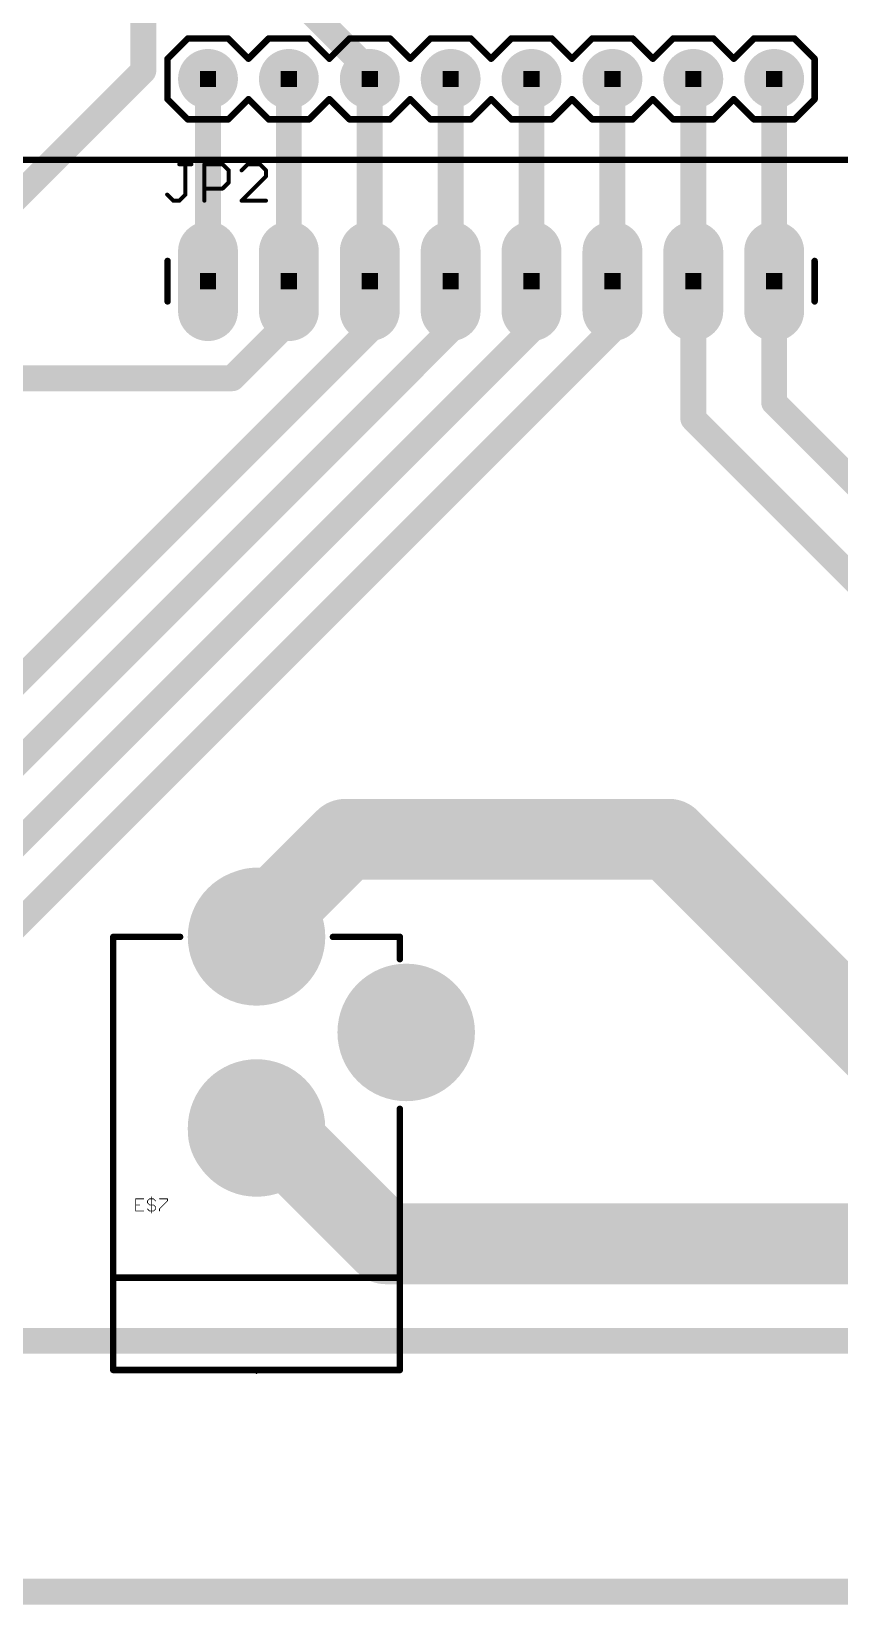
# Model space of a CAD drawing. Extents: x -209 to 66, y -44 to 97.
# Drawn here: x -98.51 to -73.13, y -44.09 to 5.3 of the extents above; entities that cross this region are included whole.
import ezdxf

# ---------------------------------------------------------------- set-up
doc = ezdxf.new("R2010")
doc.units = 0
for name, color, linetype in [('1', 22, 'CONTINUOUS'), ('17', 82, 'CONTINUOUS'), ('20', 7, 'CONTINUOUS'), ('21', 253, 'CONTINUOUS'), ('22', 253, 'CONTINUOUS'), ('23', 7, 'CONTINUOUS'), ('25', 253, 'CONTINUOUS'), ('51', 253, 'CONTINUOUS'), ('52', 253, 'CONTINUOUS')]:
    doc.layers.add(name, color=color, linetype=linetype)

# ---------------------------------------------------------------- blocks, each defined once
blk = doc.blocks.new('ROUNDP')
at = {"const_width": 0.5}
blk.add_lwpolyline([(0, -0.25, 1), (0, 0.25, 1), (0, -0.25)], format="xyb", dxfattribs=at)
blk = doc.blocks.new('RECT')
blk.add_solid([(-0.5, -0.5), (0.5, -0.5), (-0.5, 0.5), (0.5, 0.5)])
blk = doc.blocks.new('LONGP100')
at = {"const_width": 1}
blk.add_lwpolyline([(-0.5, 0), (0.5, 0)], dxfattribs=at)
at = {"const_width": 0.5}
for points in [[(-0.5, 0.25, 1), (-0.5, -0.25)], [(0.5, -0.25, 1), (0.5, 0.25)]]:
    blk.add_lwpolyline(points, format="xyb", dxfattribs=at)

msp = doc.modelspace()

# ---------------------------------------------------------------- linework, layer by layer
at = {"layer": '1'}
for points, const_width in [([(-94.996, 4.064), (-94.996, 6.35)], 0.8128), ([(-87.63, 3.81), (-90.17, 6.35)], 0.8128), ([(-101.6, -2.54), (-94.996, 4.064)], 0.8128), ([(-90.424, 3.81), (-90.424, 4.064)], 1.27), ([(-92.964, 3.556), (-92.964, 3.81)], 1.27), ([(-92.964, 3.556), (-92.964, -2.54)], 0.8128), ([(-90.424, 3.81), (-90.424, -2.54)], 0.8128), ([(-87.884, 3.81), (-87.884, 3.556)], 1.27), ([(-87.884, 3.556), (-87.884, -2.54)], 0.8128), ([(-85.344, 3.81), (-85.344, 3.556)], 1.27), ([(-85.344, 3.556), (-85.344, -2.54)], 0.8128), ([(-82.804, 3.81), (-82.804, 3.556)], 1.27), ([(-82.804, 3.556), (-82.804, -2.54)], 0.8128), ([(-80.264, 3.81), (-80.264, 3.556)], 1.27), ([(-80.264, 3.556), (-80.264, -2.54)], 0.8128), ([(-77.724, 3.81), (-77.724, 3.556)], 1.27), ([(-77.724, 3.556), (-77.724, -2.54)], 0.8128), ([(-75.184, 3.81), (-75.184, 3.556)], 1.27), ([(-75.184, 3.556), (-75.184, -2.286)], 0.8128), ([(-92.964, -2.54), (-92.964, -2.794)], 1.27), ([(-90.424, -2.54), (-90.424, -2.794)], 1.27), ([(-87.884, -2.54), (-87.884, -2.794)], 1.27), ([(-85.344, -2.54), (-85.344, -2.794)], 1.27), ([(-82.804, -2.54), (-82.804, -2.794)], 1.27), ([(-80.264, -2.54), (-80.264, -2.794)], 1.27), ([(-77.724, -2.54), (-77.724, -2.794)], 1.27), ([(-75.184, -2.54), (-75.184, -2.286)], 1.27), ([(-90.424, -3.81), (-90.424, -2.54)], 0.8128), ([(-87.63, -2.54), (-87.884, -2.54)], 0.8128), ([(-77.724, -2.54), (-77.724, -6.858)], 0.8128), ([(-77.724, -2.794), (-77.724, -3.556)], 0.8128), ([(-75.184, -2.54), (-75.184, -3.81)], 0.8128), ([(-75.184, -2.54), (-75.184, -6.35)], 0.8128), ([(-92.202, -5.588), (-90.424, -3.81)], 0.8128), ([(-87.884, -4.064), (-101.092, -17.272)], 0.8128), ([(-85.344, -4.064), (-100.584, -19.304)], 0.8128), ([(-82.804, -4.064), (-100.076, -21.336)], 0.8128), ([(-80.264, -4.064), (-99.568, -23.368)], 0.8128), ([(-117.348, -5.588), (-92.202, -5.588)], 0.8128), ([(-75.184, -6.35), (-58.674, -22.86)], 0.8128), ([(-77.724, -6.858), (-67.056, -17.526)], 0.8128), ([(-91.186, -22.606), (-88.646, -20.066)], 2.54), ([(-88.646, -20.066), (-78.486, -20.066)], 2.54), ([(-78.486, -20.066), (-70.866, -27.686)], 2.54), ([(-91.44, -22.86), (-91.44, -23.114)], 3.81), ([(-86.868, -26.162), (-86.614, -26.162)], 3.81), ([(-91.44, -28.956), (-91.694, -29.21)], 3.81), ([(-91.186, -28.956), (-87.376, -32.766)], 2.54), ([(-87.376, -32.766), (-67.056, -32.766)], 2.54), ([(-5.842, -35.814), (-186.944, -35.814)], 0.8128)]:
    msp.add_lwpolyline(points, dxfattribs=dict(at, const_width=const_width))
for points, const_width in [([(-94.8523, 3.9203, 1), (-95.1397, 4.2077)], 0.4064), ([(-90.1065, 4.064, 1), (-90.7415, 4.064)], 0.635), ([(-95.1992, 4.064, 1), (-94.7928, 4.064)], 0.4064), ([(-92.71, 3.81, 0.4142), (-92.964, 3.556)], 1.27), ([(-92.6465, 3.81, 1), (-93.2815, 3.81)], 0.635), ([(-92.7608, 3.556, 1), (-93.1672, 3.556)], 0.4064), ([(-92.71, 3.4925, 1), (-92.71, 4.1275)], 0.635), ([(-90.7415, 3.81, 1), (-90.1065, 3.81)], 0.635), ([(-90.2208, 3.81, 1), (-90.6272, 3.81)], 0.4064), ([(-87.5665, 3.81, 1), (-88.2015, 3.81)], 0.635), ([(-87.6808, 3.556, 1), (-88.0872, 3.556)], 0.4064), ([(-87.7737, 3.6663, 1), (-87.4863, 3.9537)], 0.4064), ([(-85.0265, 3.81, 1), (-85.6615, 3.81)], 0.635), ([(-85.1408, 3.556, 1), (-85.5472, 3.556)], 0.4064), ([(-82.4865, 3.81, 1), (-83.1215, 3.81)], 0.635), ([(-82.6008, 3.556, 1), (-83.0072, 3.556)], 0.4064), ([(-79.9465, 3.81, 1), (-80.5815, 3.81)], 0.635), ([(-80.0608, 3.556, 1), (-80.4672, 3.556)], 0.4064), ([(-77.4065, 3.81, 1), (-78.0415, 3.81)], 0.635), ([(-77.5208, 3.556, 1), (-77.9272, 3.556)], 0.4064), ([(-74.8665, 3.81, 1), (-75.5015, 3.81)], 0.635), ([(-74.9808, 3.556, 1), (-75.3872, 3.556)], 0.4064), ([(-93.2815, 3.556, 1), (-92.6465, 3.556)], 0.635), ([(-93.2815, 3.556, 1), (-92.6465, 3.556)], 0.635), ([(-88.2015, 3.556, 1), (-87.5665, 3.556)], 0.635), ([(-85.6615, 3.556, 1), (-85.0265, 3.556)], 0.635), ([(-83.1215, 3.556, 1), (-82.4865, 3.556)], 0.635), ([(-80.5815, 3.556, 1), (-79.9465, 3.556)], 0.635), ([(-78.0415, 3.556, 1), (-77.4065, 3.556)], 0.635), ([(-75.5015, 3.556, 1), (-74.8665, 3.556)], 0.635), ([(-92.6465, -2.54, 1), (-93.2815, -2.54)], 0.635), ([(-90.1065, -2.54, 1), (-90.7415, -2.54)], 0.635), ([(-87.5665, -2.54, 1), (-88.2015, -2.54)], 0.635), ([(-85.0265, -2.54, 1), (-85.6615, -2.54)], 0.635), ([(-82.4865, -2.54, 1), (-83.1215, -2.54)], 0.635), ([(-79.9465, -2.54, 1), (-80.5815, -2.54)], 0.635), ([(-77.4065, -2.54, 1), (-78.0415, -2.54)], 0.635), ([(-74.8665, -2.286, 1), (-75.5015, -2.286)], 0.635), ([(-93.1672, -2.54, 1), (-92.7608, -2.54)], 0.4064), ([(-90.2208, -2.54, 1), (-90.6272, -2.54)], 0.4064), ([(-90.6272, -2.54, 1), (-90.2208, -2.54)], 0.4064), ([(-87.884, -2.3368, 1), (-87.884, -2.7432)], 0.4064), ([(-88.0872, -2.54, 1), (-87.6808, -2.54)], 0.4064), ([(-87.63, -2.7432, 1), (-87.63, -2.3368)], 0.4064), ([(-85.5472, -2.54, 1), (-85.1408, -2.54)], 0.4064), ([(-83.0072, -2.54, 1), (-82.6008, -2.54)], 0.4064), ([(-80.4672, -2.54, 1), (-80.0608, -2.54)], 0.4064), ([(-77.5208, -2.54, 1), (-77.9272, -2.54)], 0.4064), ([(-77.9272, -2.54, 1), (-77.5208, -2.54)], 0.4064), ([(-77.5208, -2.794, 1), (-77.9272, -2.794)], 0.4064), ([(-75.5015, -2.54, 1), (-74.8665, -2.54)], 0.635), ([(-75.3872, -2.286, 1), (-74.9808, -2.286)], 0.4064), ([(-74.9808, -2.54, 1), (-75.3872, -2.54)], 0.4064), ([(-74.9808, -2.54, 1), (-75.3872, -2.54)], 0.4064), ([(-93.2815, -2.794, 1), (-92.6465, -2.794)], 0.635), ([(-90.7415, -2.794, 1), (-90.1065, -2.794)], 0.635), ([(-88.2015, -2.794, 1), (-87.5665, -2.794)], 0.635), ([(-85.6615, -2.794, 1), (-85.0265, -2.794)], 0.635), ([(-83.1215, -2.794, 1), (-82.4865, -2.794)], 0.635), ([(-80.5815, -2.794, 1), (-79.9465, -2.794)], 0.635), ([(-78.0415, -2.794, 1), (-77.4065, -2.794)], 0.635), ([(-90.2803, -3.9537, 1), (-90.5677, -3.6663)], 0.4064), ([(-77.9272, -3.556, 1), (-77.5208, -3.556)], 0.4064), ([(-90.6272, -3.81, 1), (-90.2208, -3.81)], 0.4064), ([(-87.7403, -4.2077, 1), (-88.0277, -3.9203)], 0.4064), ([(-85.2003, -4.2077, 1), (-85.4877, -3.9203)], 0.4064), ([(-82.6603, -4.2077, 1), (-82.9477, -3.9203)], 0.4064), ([(-80.1203, -4.2077, 1), (-80.4077, -3.9203)], 0.4064), ([(-75.3872, -3.81, 1), (-74.9808, -3.81)], 0.4064), ([(-92.3457, -5.4443, 1), (-92.0583, -5.7317)], 0.4064), ([(-92.202, -5.7912, 1), (-92.202, -5.3848)], 0.4064), ([(-75.0403, -6.2063, 1), (-75.3277, -6.4937)], 0.4064), ([(-75.3872, -6.35, 1), (-74.9808, -6.35)], 0.4064), ([(-77.5803, -6.7143, 1), (-77.8677, -7.0017)], 0.4064), ([(-77.9272, -6.858, 1), (-77.5208, -6.858)], 0.4064), ([(-88.646, -19.431, 1), (-88.646, -20.701)], 1.27), ([(-88.197, -20.515, 1), (-89.095, -19.617)], 1.27), ([(-78.037, -19.617, 1), (-78.935, -20.515)], 1.27), ([(-78.486, -20.701, 1), (-78.486, -19.431)], 1.27), ([(-90.4875, -22.86, 1), (-92.3925, -22.86)], 1.905), ([(-91.635, -22.157, 1), (-90.737, -23.055)], 1.27), ([(-92.3925, -23.114, 1), (-90.4875, -23.114)], 1.905), ([(-86.868, -25.2095, 1), (-86.868, -27.1145)], 1.905), ([(-86.614, -27.1145, 1), (-86.614, -25.2095)], 1.905), ([(-90.7665, -29.6295, 1), (-92.1135, -28.2825)], 1.905), ([(-92.3675, -28.5365, 1), (-91.0205, -29.8835)], 1.905), ([(-90.737, -28.507, 1), (-91.635, -29.405)], 1.27), ([(-87.376, -32.131, 1), (-87.376, -33.401)], 1.27), ([(-87.825, -33.215, 1), (-86.927, -32.317)], 1.27)]:
    msp.add_lwpolyline(points, format="xyb", dxfattribs=dict(at, const_width=const_width))
at = {"layer": '20', "const_width": 0.8128}
msp.add_lwpolyline([(66.04, -43.688), (-208.788, -43.688)], dxfattribs=at)
at = {"layer": '21', "const_width": 0.2032}
for points in [[(-94.234, -1.905), (-94.234, -3.175)], [(-73.914, -1.905), (-73.914, -3.175)], [(-95.94, -33.83), (-95.94, -23.13)], [(-95.94, -23.13), (-93.84, -23.13)], [(-86.94, -23.13), (-89.04, -23.13)], [(-86.94, -23.13), (-86.94, -23.83)], [(-86.94, -33.83), (-86.94, -28.53)], [(-95.94, -33.83), (-86.94, -33.83)]]:
    msp.add_lwpolyline(points, dxfattribs=at)
at = {"layer": '21', "const_width": 0.1016}
for points in [[(-94.1832, -1.905, 1), (-94.2848, -1.905)], [(-73.8632, -1.905, 1), (-73.9648, -1.905)], [(-94.2848, -3.175, 1), (-94.1832, -3.175)], [(-73.9648, -3.175, 1), (-73.8632, -3.175)], [(-95.8892, -23.13, 1), (-95.9908, -23.13)], [(-95.94, -23.0792, 1), (-95.94, -23.1808)], [(-93.84, -23.1808, 1), (-93.84, -23.0792)], [(-89.04, -23.0792, 1), (-89.04, -23.1808)], [(-86.8892, -23.13, 1), (-86.9908, -23.13)], [(-86.94, -23.1808, 1), (-86.94, -23.0792)], [(-86.9908, -23.83, 1), (-86.8892, -23.83)], [(-86.8892, -28.53, 1), (-86.9908, -28.53)], [(-95.94, -33.7792, 1), (-95.94, -33.8808)], [(-95.9908, -33.83, 1), (-95.8892, -33.83)], [(-86.9908, -33.83, 1), (-86.8892, -33.83)], [(-86.94, -33.8808, 1), (-86.94, -33.7792)]]:
    msp.add_lwpolyline(points, format="xyb", dxfattribs=at)
at = {"layer": '22', "const_width": 0.2032}
for points in [[(-94.234, 4.445), (-93.599, 5.08)], [(-92.329, 5.08), (-93.599, 5.08)], [(-91.694, 4.445), (-92.329, 5.08)], [(-91.059, 5.08), (-91.694, 4.445)], [(-89.789, 5.08), (-91.059, 5.08)], [(-89.154, 4.445), (-89.789, 5.08)], [(-88.519, 5.08), (-89.154, 4.445)], [(-87.249, 5.08), (-88.519, 5.08)], [(-86.614, 4.445), (-87.249, 5.08)], [(-86.614, 4.445), (-85.979, 5.08)], [(-84.709, 5.08), (-85.979, 5.08)], [(-84.074, 4.445), (-84.709, 5.08)], [(-83.439, 5.08), (-84.074, 4.445)], [(-82.169, 5.08), (-83.439, 5.08)], [(-81.534, 4.445), (-82.169, 5.08)], [(-80.899, 5.08), (-81.534, 4.445)], [(-79.629, 5.08), (-80.899, 5.08)], [(-78.994, 4.445), (-79.629, 5.08)], [(-78.994, 4.445), (-78.359, 5.08)], [(-77.089, 5.08), (-78.359, 5.08)], [(-76.454, 4.445), (-77.089, 5.08)], [(-76.454, 4.445), (-75.819, 5.08)], [(-74.549, 5.08), (-75.819, 5.08)], [(-73.914, 4.445), (-74.549, 5.08)], [(-94.234, 3.175), (-94.234, 4.445)], [(-73.914, 3.175), (-73.914, 4.445)], [(-93.599, 2.54), (-94.234, 3.175)], [(-92.329, 2.54), (-91.694, 3.175)], [(-91.694, 3.175), (-91.059, 2.54)], [(-89.789, 2.54), (-89.154, 3.175)], [(-89.154, 3.175), (-88.519, 2.54)], [(-87.249, 2.54), (-86.614, 3.175)], [(-85.979, 2.54), (-86.614, 3.175)], [(-84.709, 2.54), (-84.074, 3.175)], [(-84.074, 3.175), (-83.439, 2.54)], [(-82.169, 2.54), (-81.534, 3.175)], [(-81.534, 3.175), (-80.899, 2.54)], [(-79.629, 2.54), (-78.994, 3.175)], [(-78.359, 2.54), (-78.994, 3.175)], [(-77.089, 2.54), (-76.454, 3.175)], [(-75.819, 2.54), (-76.454, 3.175)], [(-74.549, 2.54), (-73.914, 3.175)], [(-93.599, 2.54), (-92.329, 2.54)], [(-91.059, 2.54), (-89.789, 2.54)], [(-88.519, 2.54), (-87.249, 2.54)], [(-85.979, 2.54), (-84.709, 2.54)], [(-83.439, 2.54), (-82.169, 2.54)], [(-80.899, 2.54), (-79.629, 2.54)], [(-78.359, 2.54), (-77.089, 2.54)], [(-75.819, 2.54), (-74.549, 2.54)]]:
    msp.add_lwpolyline(points, dxfattribs=at)
at = {"layer": '22', "const_width": 0.1016}
for points in [[(-93.599, 5.1308, 1), (-93.599, 5.0292)], [(-93.5631, 5.0441, 1), (-93.6349, 5.1159)], [(-92.2931, 5.1159, 1), (-92.3649, 5.0441)], [(-92.329, 5.0292, 1), (-92.329, 5.1308)], [(-91.059, 5.1308, 1), (-91.059, 5.0292)], [(-91.0231, 5.0441, 1), (-91.0949, 5.1159)], [(-89.7531, 5.1159, 1), (-89.8249, 5.0441)], [(-89.789, 5.0292, 1), (-89.789, 5.1308)], [(-88.519, 5.1308, 1), (-88.519, 5.0292)], [(-88.4831, 5.0441, 1), (-88.5549, 5.1159)], [(-87.2131, 5.1159, 1), (-87.2849, 5.0441)], [(-87.249, 5.0292, 1), (-87.249, 5.1308)], [(-85.979, 5.1308, 1), (-85.979, 5.0292)], [(-85.9431, 5.0441, 1), (-86.0149, 5.1159)], [(-84.6731, 5.1159, 1), (-84.7449, 5.0441)], [(-84.709, 5.0292, 1), (-84.709, 5.1308)], [(-83.439, 5.1308, 1), (-83.439, 5.0292)], [(-83.4031, 5.0441, 1), (-83.4749, 5.1159)], [(-82.1331, 5.1159, 1), (-82.2049, 5.0441)], [(-82.169, 5.0292, 1), (-82.169, 5.1308)], [(-80.899, 5.1308, 1), (-80.899, 5.0292)], [(-80.8631, 5.0441, 1), (-80.9349, 5.1159)], [(-79.5931, 5.1159, 1), (-79.6649, 5.0441)], [(-79.629, 5.0292, 1), (-79.629, 5.1308)], [(-78.359, 5.1308, 1), (-78.359, 5.0292)], [(-78.3231, 5.0441, 1), (-78.3949, 5.1159)], [(-77.0531, 5.1159, 1), (-77.1249, 5.0441)], [(-77.089, 5.0292, 1), (-77.089, 5.1308)], [(-75.819, 5.1308, 1), (-75.819, 5.0292)], [(-75.7831, 5.0441, 1), (-75.8549, 5.1159)], [(-74.5131, 5.1159, 1), (-74.5849, 5.0441)], [(-74.549, 5.0292, 1), (-74.549, 5.1308)], [(-94.1832, 4.445, 1), (-94.2848, 4.445)], [(-94.2699, 4.4809, 1), (-94.1981, 4.4091)], [(-91.7299, 4.4809, 1), (-91.6581, 4.4091)], [(-91.7299, 4.4091, 1), (-91.6581, 4.4809)], [(-89.1899, 4.4809, 1), (-89.1181, 4.4091)], [(-89.1899, 4.4091, 1), (-89.1181, 4.4809)], [(-86.6499, 4.4809, 1), (-86.5781, 4.4091)], [(-86.6499, 4.4091, 1), (-86.5781, 4.4809)], [(-84.1099, 4.4809, 1), (-84.0381, 4.4091)], [(-84.1099, 4.4091, 1), (-84.0381, 4.4809)], [(-81.5699, 4.4809, 1), (-81.4981, 4.4091)], [(-81.5699, 4.4091, 1), (-81.4981, 4.4809)], [(-79.0299, 4.4809, 1), (-78.9581, 4.4091)], [(-79.0299, 4.4091, 1), (-78.9581, 4.4809)], [(-76.4899, 4.4809, 1), (-76.4181, 4.4091)], [(-76.4899, 4.4091, 1), (-76.4181, 4.4809)], [(-73.8632, 4.445, 1), (-73.9648, 4.445)], [(-73.9499, 4.4091, 1), (-73.8781, 4.4809)], [(-94.1981, 3.2109, 1), (-94.2699, 3.1391)], [(-94.2848, 3.175, 1), (-94.1832, 3.175)], [(-91.6581, 3.2109, 1), (-91.7299, 3.1391)], [(-91.6581, 3.1391, 1), (-91.7299, 3.2109)], [(-89.1181, 3.2109, 1), (-89.1899, 3.1391)], [(-89.1181, 3.1391, 1), (-89.1899, 3.2109)], [(-86.5781, 3.2109, 1), (-86.6499, 3.1391)], [(-86.5781, 3.1391, 1), (-86.6499, 3.2109)], [(-84.0381, 3.2109, 1), (-84.1099, 3.1391)], [(-84.0381, 3.1391, 1), (-84.1099, 3.2109)], [(-81.4981, 3.2109, 1), (-81.5699, 3.1391)], [(-81.4981, 3.1391, 1), (-81.5699, 3.2109)], [(-78.9581, 3.2109, 1), (-79.0299, 3.1391)], [(-78.9581, 3.1391, 1), (-79.0299, 3.2109)], [(-76.4181, 3.2109, 1), (-76.4899, 3.1391)], [(-76.4181, 3.1391, 1), (-76.4899, 3.2109)], [(-73.9648, 3.175, 1), (-73.8632, 3.175)], [(-73.8781, 3.1391, 1), (-73.9499, 3.2109)], [(-93.599, 2.5908, 1), (-93.599, 2.4892)], [(-93.6349, 2.5041, 1), (-93.5631, 2.5759)], [(-92.3649, 2.5759, 1), (-92.2931, 2.5041)], [(-92.329, 2.4892, 1), (-92.329, 2.5908)], [(-91.059, 2.5908, 1), (-91.059, 2.4892)], [(-91.0949, 2.5041, 1), (-91.0231, 2.5759)], [(-89.8249, 2.5759, 1), (-89.7531, 2.5041)], [(-89.789, 2.4892, 1), (-89.789, 2.5908)], [(-88.519, 2.5908, 1), (-88.519, 2.4892)], [(-88.5549, 2.5041, 1), (-88.4831, 2.5759)], [(-87.2849, 2.5759, 1), (-87.2131, 2.5041)], [(-87.249, 2.4892, 1), (-87.249, 2.5908)], [(-85.979, 2.5908, 1), (-85.979, 2.4892)], [(-86.0149, 2.5041, 1), (-85.9431, 2.5759)], [(-84.7449, 2.5759, 1), (-84.6731, 2.5041)], [(-84.709, 2.4892, 1), (-84.709, 2.5908)], [(-83.439, 2.5908, 1), (-83.439, 2.4892)], [(-83.4749, 2.5041, 1), (-83.4031, 2.5759)], [(-82.2049, 2.5759, 1), (-82.1331, 2.5041)], [(-82.169, 2.4892, 1), (-82.169, 2.5908)], [(-80.899, 2.5908, 1), (-80.899, 2.4892)], [(-80.9349, 2.5041, 1), (-80.8631, 2.5759)], [(-79.6649, 2.5759, 1), (-79.5931, 2.5041)], [(-79.629, 2.4892, 1), (-79.629, 2.5908)], [(-78.359, 2.5908, 1), (-78.359, 2.4892)], [(-78.3949, 2.5041, 1), (-78.3231, 2.5759)], [(-77.1249, 2.5759, 1), (-77.0531, 2.5041)], [(-77.089, 2.4892, 1), (-77.089, 2.5908)], [(-75.819, 2.5908, 1), (-75.819, 2.4892)], [(-75.8549, 2.5041, 1), (-75.7831, 2.5759)], [(-74.5849, 2.5759, 1), (-74.5131, 2.5041)], [(-74.549, 2.4892, 1), (-74.549, 2.5908)]]:
    msp.add_lwpolyline(points, format="xyb", dxfattribs=at)
at = {"layer": '23'}
for p in [(-92.964, -2.54), (-91.44, -36.83)]:
    msp.add_point(p, dxfattribs=at)
at = {"layer": '25'}
for points, const_width in [([(-93.8654, 1.1313), (-93.4841, 1.1313)], 0.127), ([(-93.6747, 0.178), (-93.6747, 1.1313)], 0.127), ([(-93.0773, -0.0127), (-93.0773, 1.1313)], 0.127), ([(-93.0773, 1.1313), (-92.5053, 1.1313)], 0.127), ([(-92.5053, 1.1313), (-92.3147, 0.9406)], 0.127), ([(-92.3147, 0.9406), (-92.3147, 0.5593)], 0.127), ([(-91.7172, 1.1313), (-91.9079, 0.9406)], 0.127), ([(-91.3359, 1.1313), (-91.7172, 1.1313)], 0.127), ([(-91.1453, 0.9406), (-91.3359, 1.1313)], 0.127), ([(-91.1453, 0.75), (-91.1453, 0.9406)], 0.127), ([(-92.3147, 0.5593), (-92.5053, 0.3686)], 0.127), ([(-91.9079, -0.0127), (-91.1453, 0.75)], 0.127), ([(-94.2467, 0.178), (-94.056, -0.0127)], 0.127), ([(-94.056, -0.0127), (-93.8654, -0.0127)], 0.127), ([(-93.8654, -0.0127), (-93.6747, 0.178)], 0.127), ([(-92.5053, 0.3686), (-93.0773, 0.3686)], 0.127), ([(-91.1453, -0.0127), (-91.9079, -0.0127)], 0.127), ([(-94.9831, -31.356), (-95.2373, -31.356)], 0.0254), ([(-95.2373, -31.356), (-95.2373, -31.7373)], 0.0254), ([(-95.2373, -31.5466), (-95.1102, -31.5466)], 0.0254), ([(-94.8631, -31.4195), (-94.7995, -31.356)], 0.0254), ([(-94.8631, -31.4831), (-94.8631, -31.4195)], 0.0254), ([(-94.7995, -31.5466), (-94.8631, -31.4831)], 0.0254), ([(-94.7995, -31.356), (-94.6724, -31.356)], 0.0254), ([(-94.6724, -31.5466), (-94.7995, -31.5466)], 0.0254), ([(-94.736, -31.2924), (-94.736, -31.8009)], 0.0254), ([(-94.6724, -31.356), (-94.6089, -31.4195)], 0.0254), ([(-94.6089, -31.6102), (-94.6724, -31.5466)], 0.0254), ([(-94.6089, -31.6737), (-94.6089, -31.6102)], 0.0254), ([(-94.4889, -31.356), (-94.2347, -31.356)], 0.0254), ([(-94.2347, -31.4195), (-94.4889, -31.6737)], 0.0254), ([(-94.2347, -31.356), (-94.2347, -31.4195)], 0.0254), ([(-95.2373, -31.7373), (-94.9831, -31.7373)], 0.0254), ([(-94.8631, -31.6737), (-94.7995, -31.7373)], 0.0254), ([(-94.7995, -31.7373), (-94.6724, -31.7373)], 0.0254), ([(-94.6724, -31.7373), (-94.6089, -31.6737)], 0.0254), ([(-94.4889, -31.6737), (-94.4889, -31.7373)], 0.0254)]:
    msp.add_lwpolyline(points, dxfattribs=dict(at, const_width=const_width))
for points, const_width in [([(-93.8654, 1.163, 1), (-93.8654, 1.0995)], 0.0635), ([(-93.643, 1.1313, 1), (-93.7065, 1.1313)], 0.0635), ([(-93.4841, 1.0995, 1), (-93.4841, 1.163)], 0.0635), ([(-93.0456, 1.1313, 1), (-93.1091, 1.1313)], 0.0635), ([(-93.0773, 1.163, 1), (-93.0773, 1.0995)], 0.0635), ([(-92.4829, 1.1537, 1), (-92.5278, 1.1088)], 0.0635), ([(-92.5053, 1.0995, 1), (-92.5053, 1.163)], 0.0635), ([(-92.2829, 0.9406, 1), (-92.3464, 0.9406)], 0.0635), ([(-92.3371, 0.9182, 1), (-92.2922, 0.9631)], 0.0635), ([(-91.9304, 0.9631, 1), (-91.8855, 0.9182)], 0.0635), ([(-91.7172, 1.163, 1), (-91.7172, 1.0995)], 0.0635), ([(-91.6948, 1.1088, 1), (-91.7397, 1.1537)], 0.0635), ([(-91.3135, 1.1537, 1), (-91.3584, 1.1088)], 0.0635), ([(-91.3359, 1.0995, 1), (-91.3359, 1.163)], 0.0635), ([(-91.1135, 0.9406, 1), (-91.177, 0.9406)], 0.0635), ([(-91.1677, 0.9182, 1), (-91.1228, 0.9631)], 0.0635), ([(-92.3464, 0.5593, 1), (-92.2829, 0.5593)], 0.0635), ([(-92.2922, 0.5368, 1), (-92.3371, 0.5817)], 0.0635), ([(-91.177, 0.75, 1), (-91.1135, 0.75)], 0.0635), ([(-91.1228, 0.7275, 1), (-91.1677, 0.7724)], 0.0635), ([(-94.2242, 0.2004, 1), (-94.2692, 0.1555)], 0.0635), ([(-94.056, 0.019, 1), (-94.056, -0.0445)], 0.0635), ([(-94.0785, -0.0352, 1), (-94.0336, 0.0098)], 0.0635), ([(-93.8878, 0.0098, 1), (-93.8429, -0.0352)], 0.0635), ([(-93.8654, -0.0445, 1), (-93.8654, 0.019)], 0.0635), ([(-93.7065, 0.178, 1), (-93.643, 0.178)], 0.0635), ([(-93.6523, 0.1555, 1), (-93.6972, 0.2004)], 0.0635), ([(-93.1091, -0.0127, 1), (-93.0456, -0.0127)], 0.0635), ([(-93.0773, 0.4004, 1), (-93.0773, 0.3369)], 0.0635), ([(-92.5278, 0.3911, 1), (-92.4829, 0.3462)], 0.0635), ([(-92.5053, 0.3369, 1), (-92.5053, 0.4004)], 0.0635), ([(-91.9304, 0.0098, 1), (-91.8855, -0.0352)], 0.0635), ([(-91.9079, 0.019, 1), (-91.9079, -0.0445)], 0.0635), ([(-91.1453, -0.0445, 1), (-91.1453, 0.019)], 0.0635), ([(-95.2373, -31.3496, 1), (-95.2373, -31.3623)], 0.0127), ([(-95.231, -31.356, 1), (-95.2437, -31.356)], 0.0127), ([(-95.2373, -31.5403, 1), (-95.2373, -31.553)], 0.0127), ([(-95.1102, -31.553, 1), (-95.1102, -31.5403)], 0.0127), ([(-94.9831, -31.3623, 1), (-94.9831, -31.3496)], 0.0127), ([(-94.8676, -31.415, 1), (-94.8586, -31.424)], 0.0127), ([(-94.8586, -31.4786, 1), (-94.8676, -31.4876)], 0.0127), ([(-94.8567, -31.4195, 1), (-94.8694, -31.4195)], 0.0127), ([(-94.8694, -31.4831, 1), (-94.8567, -31.4831)], 0.0127), ([(-94.7995, -31.3496, 1), (-94.7995, -31.3623)], 0.0127), ([(-94.7995, -31.5403, 1), (-94.7995, -31.553)], 0.0127), ([(-94.7951, -31.3605, 1), (-94.804, -31.3515)], 0.0127), ([(-94.804, -31.5511, 1), (-94.7951, -31.5421)], 0.0127), ([(-94.7296, -31.2924, 1), (-94.7423, -31.2924)], 0.0127), ([(-94.6679, -31.3515, 1), (-94.6769, -31.3605)], 0.0127), ([(-94.6679, -31.5421, 1), (-94.6769, -31.5511)], 0.0127), ([(-94.6724, -31.3623, 1), (-94.6724, -31.3496)], 0.0127), ([(-94.6724, -31.553, 1), (-94.6724, -31.5403)], 0.0127), ([(-94.6025, -31.6102, 1), (-94.6152, -31.6102)], 0.0127), ([(-94.6134, -31.424, 1), (-94.6044, -31.415)], 0.0127), ([(-94.6134, -31.6147, 1), (-94.6044, -31.6057)], 0.0127), ([(-94.4889, -31.3496, 1), (-94.4889, -31.3623)], 0.0127), ([(-94.2283, -31.356, 1), (-94.241, -31.356)], 0.0127), ([(-94.241, -31.4195, 1), (-94.2283, -31.4195)], 0.0127), ([(-94.2302, -31.424, 1), (-94.2392, -31.415)], 0.0127), ([(-94.2347, -31.3623, 1), (-94.2347, -31.3496)], 0.0127), ([(-95.2373, -31.7309, 1), (-95.2373, -31.7437)], 0.0127), ([(-95.2437, -31.7373, 1), (-95.231, -31.7373)], 0.0127), ([(-94.9831, -31.7437, 1), (-94.9831, -31.7309)], 0.0127), ([(-94.8586, -31.6693, 1), (-94.8676, -31.6782)], 0.0127), ([(-94.7995, -31.7309, 1), (-94.7995, -31.7437)], 0.0127), ([(-94.804, -31.7418, 1), (-94.7951, -31.7328)], 0.0127), ([(-94.7423, -31.8009, 1), (-94.7296, -31.8009)], 0.0127), ([(-94.6769, -31.7328, 1), (-94.6679, -31.7418)], 0.0127), ([(-94.6724, -31.7437, 1), (-94.6724, -31.7309)], 0.0127), ([(-94.6152, -31.6737, 1), (-94.6025, -31.6737)], 0.0127), ([(-94.6044, -31.6782, 1), (-94.6134, -31.6693)], 0.0127), ([(-94.4934, -31.6693, 1), (-94.4844, -31.6782)], 0.0127), ([(-94.4825, -31.6737, 1), (-94.4952, -31.6737)], 0.0127), ([(-94.4952, -31.7373, 1), (-94.4825, -31.7373)], 0.0127)]:
    msp.add_lwpolyline(points, format="xyb", dxfattribs=dict(at, const_width=const_width))
at = {"layer": '51', "const_width": 0.2032}
for points in [[(-95.94, -33.83), (-95.94, -36.73)], [(-86.94, -36.73), (-86.94, -33.83)], [(-86.94, -36.73), (-95.94, -36.73)]]:
    msp.add_lwpolyline(points, dxfattribs=at)
at = {"layer": '51', "const_width": 0.1016}
for points in [[(-95.8892, -33.83, 1), (-95.9908, -33.83)], [(-86.8892, -33.83, 1), (-86.9908, -33.83)], [(-95.94, -36.6792, 1), (-95.94, -36.7808)], [(-95.9908, -36.73, 1), (-95.8892, -36.73)], [(-86.9908, -36.73, 1), (-86.8892, -36.73)], [(-86.94, -36.7808, 1), (-86.94, -36.6792)]]:
    msp.add_lwpolyline(points, format="xyb", dxfattribs=at)
at = {"layer": '52', "const_width": 0.2032}
msp.add_lwpolyline([(-116.84, 1.27), (-20.32, 1.27)], dxfattribs=at)

# ---------------------------------------------------------------- block references
at = {"layer": '17'}
for name, p, xscale, yscale, rotation in [('ROUNDP', (-92.964, 3.81), 1.8796, 1.8796, 270), ('ROUNDP', (-92.964, 3.81), 1.8796, 1.8796, 270), ('ROUNDP', (-90.424, 3.81), 1.8796, 1.8796, 270), ('ROUNDP', (-90.424, 3.81), 1.8796, 1.8796, 270), ('ROUNDP', (-87.884, 3.81), 1.8796, 1.8796, 270), ('ROUNDP', (-87.884, 3.81), 1.8796, 1.8796, 270), ('ROUNDP', (-85.344, 3.81), 1.8796, 1.8796, 270), ('ROUNDP', (-85.344, 3.81), 1.8796, 1.8796, 270), ('ROUNDP', (-82.804, 3.81), 1.8796, 1.8796, 270), ('ROUNDP', (-82.804, 3.81), 1.8796, 1.8796, 270), ('ROUNDP', (-80.264, 3.81), 1.8796, 1.8796, 270), ('ROUNDP', (-80.264, 3.81), 1.8796, 1.8796, 270), ('ROUNDP', (-77.724, 3.81), 1.8796, 1.8796, 270), ('ROUNDP', (-77.724, 3.81), 1.8796, 1.8796, 270), ('ROUNDP', (-75.184, 3.81), 1.8796, 1.8796, 270), ('ROUNDP', (-75.184, 3.81), 1.8796, 1.8796, 270), ('LONGP100', (-92.964, -2.54), 1.8796, 1.8796, 90), ('LONGP100', (-92.964, -2.54), 1.8796, 1.8796, 90), ('LONGP100', (-90.424, -2.54), 1.8796, 1.8796, 90), ('LONGP100', (-90.424, -2.54), 1.8796, 1.8796, 90), ('LONGP100', (-87.884, -2.54), 1.8796, 1.8796, 90), ('LONGP100', (-87.884, -2.54), 1.8796, 1.8796, 90), ('LONGP100', (-85.344, -2.54), 1.8796, 1.8796, 90), ('LONGP100', (-85.344, -2.54), 1.8796, 1.8796, 90), ('LONGP100', (-82.804, -2.54), 1.8796, 1.8796, 90), ('LONGP100', (-82.804, -2.54), 1.8796, 1.8796, 90), ('LONGP100', (-80.264, -2.54), 1.8796, 1.8796, 90), ('LONGP100', (-80.264, -2.54), 1.8796, 1.8796, 90), ('LONGP100', (-77.724, -2.54), 1.8796, 1.8796, 90), ('LONGP100', (-77.724, -2.54), 1.8796, 1.8796, 90), ('LONGP100', (-75.184, -2.54), 1.8796, 1.8796, 90), ('LONGP100', (-75.184, -2.54), 1.8796, 1.8796, 90), ('ROUNDP', (-86.74, -26.13), 4.318, 4.318, 90), ('ROUNDP', (-86.74, -26.13), 4.318, 4.318, 90)]:
    msp.add_blockref(name, p, dxfattribs=dict(at, xscale=xscale, yscale=yscale, rotation=rotation))
at = {"layer": '17', "xscale": 4.318, "yscale": 4.318}
for p in [(-91.44, -23.13), (-91.44, -23.13), (-91.44, -29.13), (-91.44, -29.13)]:
    msp.add_blockref('ROUNDP', p, dxfattribs=at)
at = {"layer": '51', "xscale": 0.508, "yscale": 0.508}
for p in [(-92.964, -2.54), (-90.424, -2.54), (-87.884, -2.54), (-85.344, -2.54), (-82.804, -2.54), (-80.264, -2.54), (-77.724, -2.54), (-75.184, -2.54)]:
    msp.add_blockref('RECT', p, dxfattribs=at)
at = {"layer": '52', "xscale": 0.508, "yscale": 0.508}
for p in [(-92.964, 3.81), (-90.424, 3.81), (-87.884, 3.81), (-85.344, 3.81), (-82.804, 3.81), (-80.264, 3.81), (-77.724, 3.81), (-75.184, 3.81)]:
    msp.add_blockref('RECT', p, dxfattribs=at)

doc.saveas('drawing.dxf')
